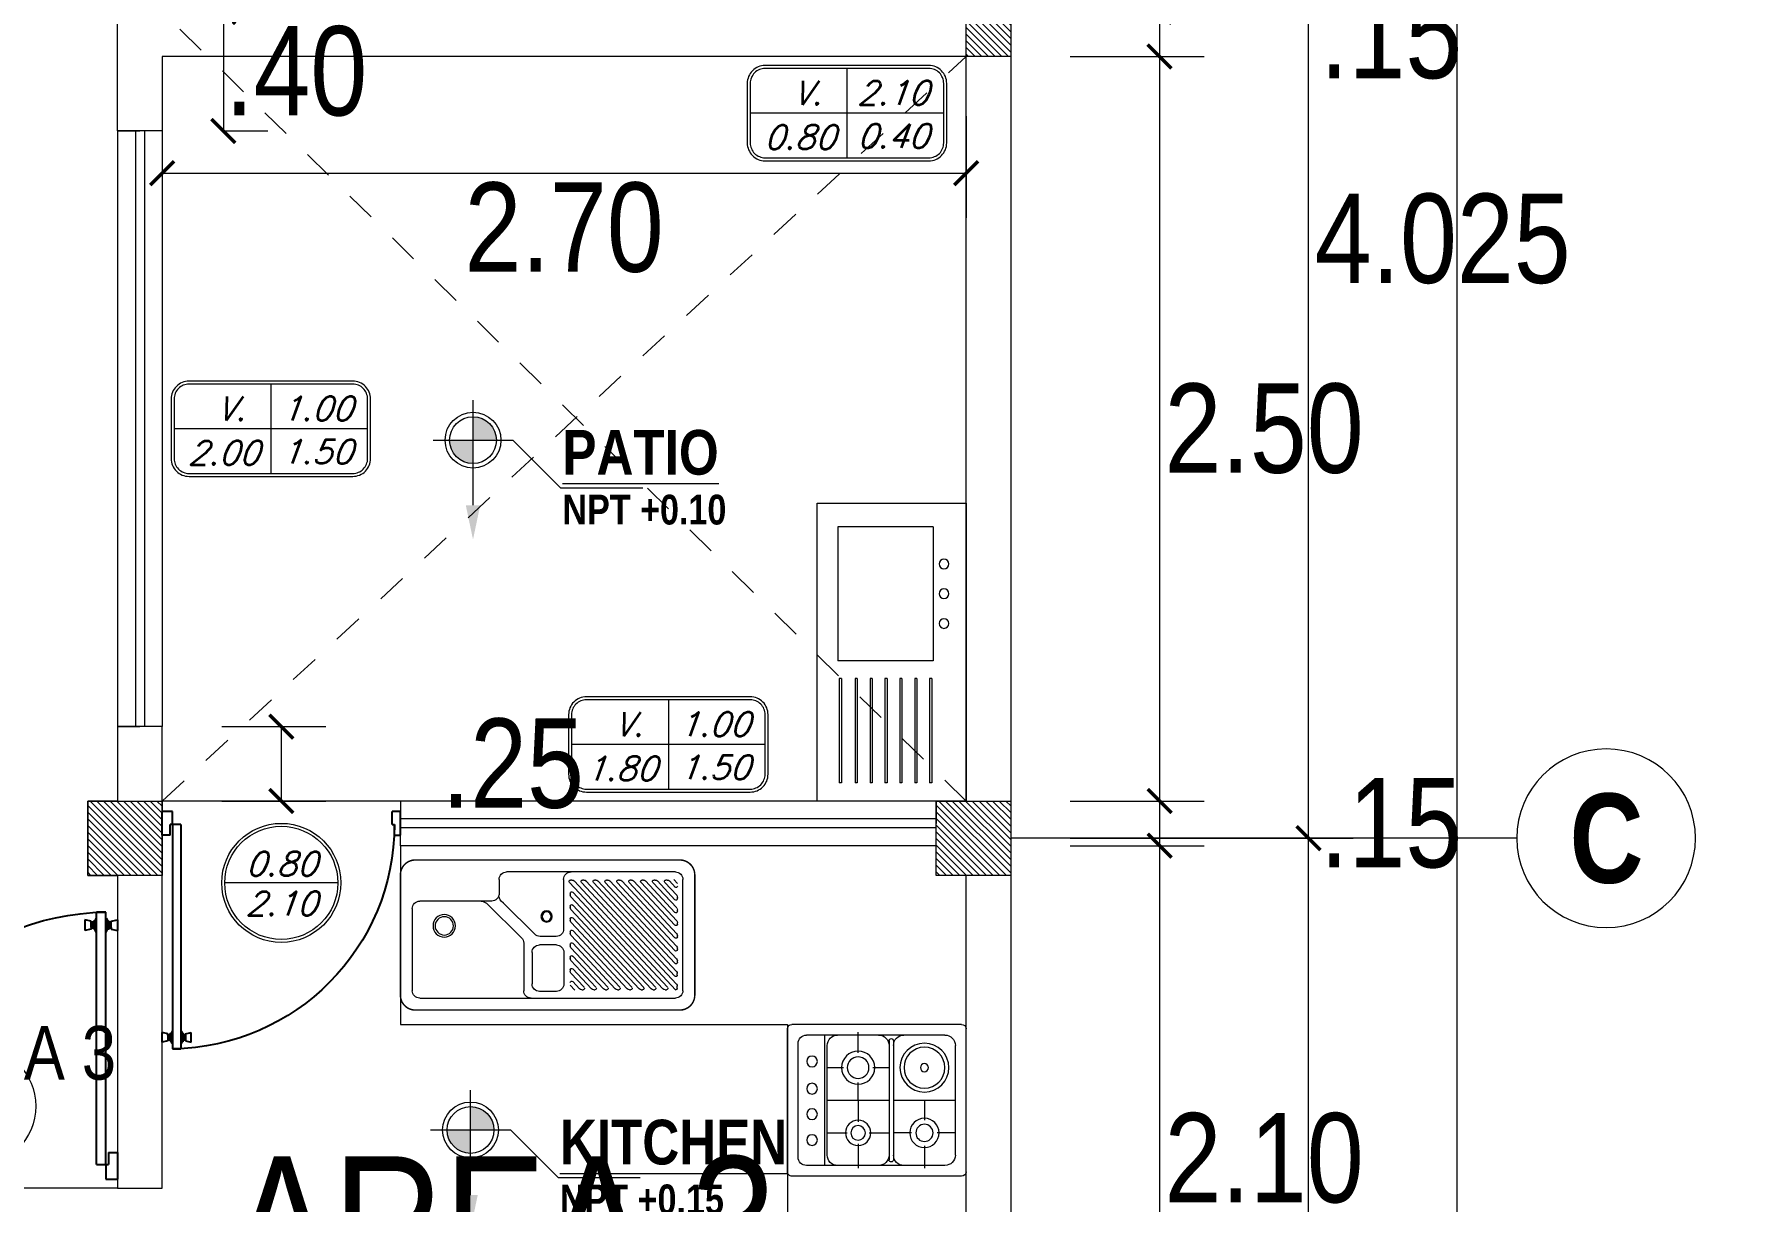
# Model space of a CAD drawing. Header units: millimetres. Extents: x 68 to 194, y 47 to 103.
# Drawn here: x 74.87 to 80.62, y 93.86 to 97.78 of the extents above; entities that cross this region are included whole.
import ezdxf
from ezdxf.enums import TextEntityAlignment as Align

# ---------------------------------------------------------------- set-up
doc = ezdxf.new("R2010")
doc.units = ezdxf.units.MM
doc.linetypes.add('DASHED2', pattern=[0.375, 0.25, -0.125])
for name, color, linetype in [('_u', 7, 'Continuous'), ('A_Puerta', 32, 'Continuous'), ('G_Acotación', 171, 'Continuous')]:
    doc.layers.add(name, color=color, linetype=linetype)
for name, color, linetype, lineweight in [('A_Bloques', 56, 'Continuous', 15), ('A_Detalle de Vanos', 250, 'Continuous', 5), ('A_Muro con Techo', 232, 'Continuous', 40), ('A_Texto', 43, 'Continuous', 9), ('A_Ventana', 140, 'Continuous', 9), ('E_Columna', 3, 'Continuous', 25), ('G_Ejes', 253, 'Continuous', 20), ('G_Proyección', 8, 'DASHED2', 15), ('G_Texto', 122, 'Continuous', 20)]:
    doc.layers.add(name, color=color, linetype=linetype, lineweight=lineweight)
doc.styles.add('Acotacion', font='ARIALN.TTF')
doc.styles.add('AMBIENTES', font='ARIALNB.TTF', dxfattribs={"height": 0.15})
doc.styles.add('Arial Marron', font='ARIALN.TTF')
doc.styles.add('Cotas', font='ARIALNB.TTF', dxfattribs={"height": 0.1})
doc.styles.add('Eje', font='ARIALNB.TTF', dxfattribs={"height": 0.3})
doc.styles.add('LETRAS', font='simplex1.shx', dxfattribs={"oblique": 20})
doc.dimstyles.new('Lenin_50', dxfattribs={"dimtxt": 0.3, "dimasz": 0.08, "dimexe": 0.15, "dimexo": 0.2, "dimgap": 0.03, "dimtad": 2, "dimtih": 1, "dimtoh": 1, "dimlfac": -1, "dimzin": 4, "dimdsep": 46, "dimtxsty": 'Acotacion', "dimblk": 'ARCHTICK', "dimcen": 0.08, "dimclrd": 256, "dimclre": 256, "dimclrt": 4, "dimazin": 1, "dimtm": 1e-09, "dimtfac": 1, "dimtmove": 2, "dimatfit": 2, "dimfxl": 0, "dimtolj": 1, "dimlwd": 13, "dimlwe": 18, "dimarcsym": 0})
pattern_1 = [(135, (187.297988, 6.74542), (0.0112253202, 0.0112253202), [])]

# ---------------------------------------------------------------- blocks, each defined once
blk = doc.blocks.new('Cocina 4H')
at = {"ltscale": 0.5}
for p, q in [((-0.255, 0.585), (-0.255, 0.015)), ((-0.24, 0.6), (0.24, 0.6)), ((0.255, 0.585), (0.255, 0.015)), ((-0.219, 0.529), (-0.219, 0.064)), ((-0.184, 0.564), (0.184, 0.564)), ((-0.1095, 0.564), (-0.1095, 0.5032)), ((0, 0.3563), (0, 0.564)), ((0.219, 0.529), (0.219, 0.064)), ((-0.1525, 0.4602), (-0.2282, 0.4602)), ((0, 0.4602), (-0.0665, 0.4602)), ((-0.1095, 0.4171), (-0.1095, 0.3563)), ((0.1996, 0.3563), (-0.1996, 0.3563)), ((0.2004, 0.3413), (-0.2004, 0.3413)), ((-0.1095, 0.2747), (-0.1095, 0.3413)), ((0, 0.1337), (0, 0.3413)), ((0.1095, 0.2871), (0.1095, 0.3413)), ((-0.1467, 0.2375), (-0.2282, 0.2375)), ((0, 0.2375), (-0.0723, 0.2375)), ((0, 0.2375), (0.0599, 0.2375)), ((0.1591, 0.2375), (0.2282, 0.2375)), ((-0.1095, 0.1337), (-0.1095, 0.2003)), ((0.1095, 0.1337), (0.1095, 0.1879)), ((-0.219, 0.1262), (0.219, 0.1262)), ((-0.184, 0.1337), (0.184, 0.1337)), ((-0.24, 0), (0.24, 0)), ((-0.191, 0.036), (0.191, 0.036))]:
    blk.add_line(p, q, dxfattribs=at)
for centre, radius in [((0.1095, 0.4602), 0.0821), ((0.1095, 0.4602), 0.0686), ((-0.1095, 0.4602), 0.0492), ((-0.1095, 0.4602), 0.0289), ((0.1095, 0.4602), 0.0135), ((0.1095, 0.2375), 0.0558), ((-0.1095, 0.2375), 0.0424), ((-0.1095, 0.2375), 0.0244), ((0.1095, 0.2375), 0.0364), ((-0.1336, 0.0827), 0.018), ((-0.0466, 0.0827), 0.018), ((0.0389, 0.0827), 0.018), ((0.1305, 0.0827), 0.018)]:
    blk.add_circle(centre, radius, dxfattribs=at)
for centre, radius, start, end in [((-0.24, 0.585), 0.015, 90.00015, 180.00015), ((0.24, 0.585), 0.015, 0.00015, 90.00015), ((-0.184, 0.529), 0.035, 90.00015, 180.00015), ((0.184, 0.529), 0.035, 0.00015, 90.00015), ((-0.184, 0.3913), 0.035, 180.00015, 270.00015), ((-0.1994, 0.3488), 0.00753, 91.75044, 262.12144), ((0.184, 0.3913), 0.035, 270.00015, 0.00015), ((0.1994, 0.3488), 0.00753, 277.87887, 88.24987), ((-0.184, 0.3063), 0.035, 90.00015, 180.00015), ((0.184, 0.3063), 0.035, 0.00015, 90.00015), ((-0.184, 0.1687), 0.035, 180.00015, 270.00015), ((0.184, 0.1687), 0.035, 270.00015, 0.00015), ((-0.191, 0.064), 0.028, 180.00015, 270.00015), ((0.191, 0.064), 0.028, 270.00015, 0.00015), ((-0.24, 0.015), 0.015, 180.00015, 270.00015), ((0.24, 0.015), 0.015, 270.00015, 0.00015)]:
    blk.add_arc(centre, radius, start, end, dxfattribs=at)
blk = doc.blocks.new('Lavatorio Cocina')
at = {"lineweight": 13}
for p, q in [((-0.4294, 0.4639), (-0.079, 0.4639)), ((-0.079, 0.4639), (0.1377, 0.4639)), ((-0.4544, 0.065), (-0.4544, 0.4389)), ((-0.4367, 0.4251), (-0.4245, 0.4382)), ((-0.4338, 0.3854), (-0.3939, 0.4281)), ((-0.4337, 0.3427), (-0.3539, 0.4281)), ((-0.4336, 0.3), (-0.3139, 0.4281)), ((-0.4335, 0.2573), (-0.2739, 0.4281)), ((-0.4334, 0.2146), (-0.2339, 0.4281)), ((-0.4332, 0.1719), (-0.1939, 0.4281)), ((-0.4331, 0.1292), (-0.1539, 0.4281)), ((-0.433, 0.0866), (-0.1139, 0.4281)), ((-0.4312, 0.0671), (-0.089, 0.4334)), ((-0.428, 0.413), (-0.409, 0.4334)), ((-0.4279, 0.3703), (-0.369, 0.4334)), ((-0.4277, 0.3277), (-0.329, 0.4334)), ((-0.4276, 0.285), (-0.289, 0.4334)), ((-0.4275, 0.2423), (-0.249, 0.4334)), ((-0.4274, 0.1996), (-0.209, 0.4334)), ((-0.4273, 0.1569), (-0.169, 0.4334)), ((-0.4271, 0.1142), (-0.129, 0.4334)), ((-0.4026, 0.0763), (-0.0739, 0.4281)), ((-0.4017, 0.4365), (-0.3975, 0.4365)), ((-0.3617, 0.4365), (-0.3575, 0.4365)), ((-0.3217, 0.4365), (-0.3175, 0.4365)), ((-0.2817, 0.4365), (-0.2775, 0.4365)), ((-0.2417, 0.4365), (-0.2375, 0.4365)), ((-0.2017, 0.4365), (-0.1975, 0.4365)), ((-0.1617, 0.4365), (-0.1575, 0.4365)), ((-0.1217, 0.4365), (-0.1175, 0.4365)), ((-0.0817, 0.4365), (-0.0775, 0.4365)), ((-0.054, 0.4389), (-0.054, 0.2724)), ((0.1627, 0.4389), (0.1627, 0.3907)), ((-0.4365, 0.3737), (-0.4365, 0.3785)), ((-0.3875, 0.071), (-0.0845, 0.3954)), ((-0.3626, 0.0763), (-0.0785, 0.3804)), ((-0.3475, 0.071), (-0.0845, 0.3526)), ((-0.0758, 0.392), (-0.0758, 0.3872)), ((-0.0758, 0.3492), (-0.0758, 0.3444)), ((0.0429, 0.2546), (0.1485, 0.3585)), ((0.0878, 0.2426), (0.2056, 0.3585)), ((0.1485, 0.3585), (0.1558, 0.3656)), ((0.1877, 0.3657), (0.2231, 0.3657)), ((0.2231, 0.3657), (0.4294, 0.3657)), ((-0.4364, 0.3311), (-0.4364, 0.3358)), ((-0.4363, 0.2884), (-0.4363, 0.2931)), ((-0.3226, 0.0763), (-0.0785, 0.3375)), ((-0.3075, 0.071), (-0.0845, 0.3098)), ((-0.2826, 0.0763), (-0.0785, 0.2947)), ((-0.0758, 0.3063), (-0.0758, 0.3016)), ((0.0079, 0.3326), (-0.0018, 0.3323)), ((0.4544, 0.3407), (0.4544, 0.065)), ((-0.4362, 0.2457), (-0.4362, 0.2504)), ((-0.2675, 0.071), (-0.0845, 0.2669)), ((-0.2426, 0.0763), (-0.0785, 0.2519)), ((-0.0758, 0.2635), (-0.0758, 0.2587)), ((-0.029, 0.2474), (0.0254, 0.2474)), ((-0.436, 0.203), (-0.4361, 0.2078)), ((-0.2275, 0.071), (-0.0845, 0.2241)), ((-0.2026, 0.0763), (-0.0785, 0.2091)), ((-0.1875, 0.071), (-0.0845, 0.1813)), ((-0.0758, 0.2207), (-0.0758, 0.2159)), ((-0.0758, 0.1779), (-0.0758, 0.1731)), ((-0.0546, 0.1936), (-0.0546, 0.0877)), ((-0.0296, 0.2186), (0.0271, 0.2186)), ((0.0521, 0.1936), (0.0521, 0.0877)), ((0.0803, 0.2248), (0.0803, 0.065)), ((-0.4359, 0.1603), (-0.4359, 0.1651)), ((-0.4358, 0.1176), (-0.4358, 0.1224)), ((-0.1626, 0.0763), (-0.0785, 0.1663)), ((-0.1475, 0.071), (-0.0845, 0.1385)), ((-0.1226, 0.0763), (-0.0785, 0.1235)), ((-0.0758, 0.1351), (-0.0758, 0.1303)), ((-0.4357, 0.0728), (-0.4357, 0.0797)), ((-0.4305, 0.0678), (-0.4307, 0.0678)), ((-0.3948, 0.0678), (-0.399, 0.0678)), ((-0.3548, 0.0678), (-0.359, 0.0678)), ((-0.3148, 0.0678), (-0.319, 0.0678)), ((-0.2748, 0.0678), (-0.279, 0.0678)), ((-0.2348, 0.0678), (-0.239, 0.0678)), ((-0.1948, 0.0678), (-0.199, 0.0678)), ((-0.1548, 0.0678), (-0.159, 0.0678)), ((-0.1148, 0.0678), (-0.119, 0.0678)), ((-0.1075, 0.071), (-0.0845, 0.0957)), ((-0.0912, 0.0671), (-0.0758, 0.0835)), ((-0.0296, 0.0627), (0.0271, 0.0627)), ((0.0553, 0.04), (-0.4294, 0.04)), ((0.4294, 0.04), (0.0553, 0.04))]:
    blk.add_line(p, q, dxfattribs=at)
at = {"lineweight": 13, "const_width": 0.005}
blk.add_lwpolyline([(0.4944, 0.4539), (0.4944, 0.05, -0.414214), (0.4444, 0), (-0.4444, 0, -0.414214), (-0.4944, 0.05), (-0.4944, 0.4539, -0.414214), (-0.4444, 0.5039), (0.4444, 0.5039, -0.414214)], format="xyb", close=True, dxfattribs=at)
at = {"lineweight": 13}
for centre, radius in [((0.0033, 0.3142), 0.0189), ((0.0033, 0.3142), 0.0154), ((0.347, 0.2827), 0.0378), ((0.347, 0.2827), 0.0307)]:
    blk.add_circle(centre, radius, dxfattribs=at)
for centre, radius, start, end in [((-0.4294, 0.4389), 0.025, 90, 180), ((-0.079, 0.4389), 0.025, 0, 90), ((0.1377, 0.4389), 0.025, 0, 90), ((-0.4316, 0.4164), 0.005, 180.16082, 316.94653), ((-0.4017, 0.4265), 0.01, 90, 136.94653), ((-0.3975, 0.4315), 0.005, 316.94653, 90), ((-0.3863, 0.4364), 0.0001, 316.94653, 90), ((-0.3617, 0.4265), 0.01, 90, 136.94653), ((-0.3575, 0.4315), 0.005, 316.94653, 90), ((-0.3217, 0.4265), 0.01, 90, 136.94653), ((-0.3175, 0.4315), 0.005, 316.94653, 90), ((-0.2817, 0.4265), 0.01, 90, 136.94653), ((-0.2775, 0.4315), 0.005, 316.94653, 90), ((-0.2417, 0.4265), 0.01, 90, 136.94653), ((-0.2375, 0.4315), 0.005, 316.94653, 90), ((-0.2017, 0.4265), 0.01, 90, 136.94653), ((-0.1975, 0.4315), 0.005, 316.94653, 90), ((-0.1617, 0.4265), 0.01, 90, 136.94653), ((-0.1575, 0.4315), 0.005, 316.94653, 90), ((-0.1217, 0.4265), 0.01, 90, 136.94653), ((-0.1175, 0.4315), 0.005, 316.94653, 90), ((-0.0817, 0.4265), 0.01, 90, 136.94653), ((-0.0775, 0.4315), 0.005, 316.94653, 90), ((-0.4265, 0.3785), 0.01, 136.94653, 180.16082), ((-0.4315, 0.3738), 0.005, 180.16082, 316.94653), ((-0.0808, 0.392), 0.005, 0, 136.94653), ((-0.0808, 0.3492), 0.005, 0, 136.94653), ((-0.0858, 0.3872), 0.01, 316.94653, 0), ((0.1383, 0.3835), 0.025, 314.52804, 8.29076), ((0.1877, 0.3907), 0.025, 180, 188.29076), ((0.1877, 0.3907), 0.025, 180, 270), ((0.2231, 0.3407), 0.025, 90, 134.52804), ((0.4294, 0.3407), 0.025, 0, 90), ((-0.4264, 0.3358), 0.01, 136.94653, 180.16082), ((-0.4314, 0.3311), 0.005, 180.16082, 316.94653), ((-0.4263, 0.2932), 0.01, 136.94653, 180.16082), ((-0.4313, 0.2884), 0.005, 180.16082, 316.94653), ((-0.0808, 0.3063), 0.005, 0, 136.94653), ((-0.0858, 0.3444), 0.01, 316.94653, 0), ((-0.0858, 0.3016), 0.01, 316.94653, 0), ((-0.4262, 0.2505), 0.01, 136.94653, 180.16082), ((-0.4312, 0.2457), 0.005, 180.16082, 316.94653), ((-0.0808, 0.2635), 0.005, 0, 136.94653), ((-0.0858, 0.2587), 0.01, 316.94653, 0), ((-0.029, 0.2724), 0.025, 180, 270), ((0.0254, 0.2724), 0.025, 270, 314.52804), ((0.1053, 0.2248), 0.025, 134.52804, 180), ((-0.4261, 0.2078), 0.01, 136.94653, 180.16082), ((-0.431, 0.203), 0.005, 180.16082, 316.94653), ((-0.0808, 0.2207), 0.005, 0, 136.94653), ((-0.0808, 0.1779), 0.005, 0, 136.94653), ((-0.0858, 0.2159), 0.01, 316.94653, 0), ((-0.0858, 0.1731), 0.01, 316.94653, 0), ((-0.0296, 0.1936), 0.025, 90, 180), ((0.0271, 0.1936), 0.025, 0, 90), ((-0.4259, 0.1651), 0.01, 136.94653, 180.16082), ((-0.4309, 0.1603), 0.005, 180.16082, 316.94653), ((-0.4258, 0.1224), 0.01, 136.94653, 180.16082), ((-0.4308, 0.1176), 0.005, 180.16082, 316.94653), ((-0.0808, 0.1351), 0.005, 0, 136.94653), ((-0.0858, 0.1303), 0.01, 316.94653, 0), ((-0.4294, 0.065), 0.025, 180, 270), ((-0.4257, 0.0797), 0.01, 136.94653, 180.16082), ((-0.4307, 0.0728), 0.005, 180.16082, 270), ((-0.399, 0.0728), 0.005, 136.94653, 270), ((-0.3948, 0.0778), 0.01, 270, 316.94653), ((-0.359, 0.0728), 0.005, 136.94653, 270), ((-0.3548, 0.0778), 0.01, 270, 316.94653), ((-0.319, 0.0728), 0.005, 136.94653, 270), ((-0.3148, 0.0778), 0.01, 270, 316.94653), ((-0.279, 0.0728), 0.005, 136.94653, 270), ((-0.2748, 0.0778), 0.01, 270, 316.94653), ((-0.239, 0.0728), 0.005, 136.94653, 270), ((-0.2348, 0.0778), 0.01, 270, 316.94653), ((-0.199, 0.0728), 0.005, 136.94653, 270), ((-0.1948, 0.0778), 0.01, 270, 316.94653), ((-0.159, 0.0728), 0.005, 136.94653, 270), ((-0.1548, 0.0778), 0.01, 270, 316.94653), ((-0.119, 0.0728), 0.005, 136.94653, 270), ((-0.1148, 0.0778), 0.01, 270, 316.94653), ((-0.0808, 0.0923), 0.005, 0, 136.94653), ((-0.0296, 0.0877), 0.025, 180, 270), ((0.0271, 0.0877), 0.025, 270, 0), ((0.0553, 0.065), 0.025, 270, 0), ((0.4294, 0.065), 0.025, 270, 0)]:
    blk.add_arc(centre, radius, start, end, dxfattribs=at)
blk = doc.blocks.new('Puerta 02')
for p, q in [((0.0239, 0.9132), (0, 0.918)), ((0, 0.918), (0, 0.8782)), ((0.0239, 0.9068), (0.0239, 0.9132)), ((0.0277, 0.9068), (0.0239, 0.9068)), ((0.0239, 0.8893), (0.0239, 0.9068)), ((0.0317, 0.9092), (0.0277, 0.9092)), ((0.0277, 0.9068), (0.0277, 0.9092)), ((0.0277, 0.8893), (0.0277, 0.9068)), ((0.0317, 0.9092), (0.0317, 0.9124)), ((0.0357, 0.9124), (0.0317, 0.9124)), ((0.0317, 0.8869), (0.0317, 0.9092)), ((0.042, 0.9243), (0.0357, 0.9124)), ((0.0357, 0.8838), (0.0357, 0.9124)), ((0.042, 0.8718), (0.042, 0.9243)), ((0.0436, 0.9243), (0.042, 0.9243)), ((0.0436, 0.9463), (0.0784, 0.9463)), ((0.0436, 0.005), (0.0436, 0.9463)), ((0.0784, 0.005), (0.0784, 0.9463)), ((0.0784, 0.9243), (0.08, 0.9243)), ((0.0789, 0.8981), (0.0789, 0.8981)), ((0.0789, 0.8981), (0.0789, 0.8981)), ((0.08, 0.8718), (0.08, 0.9243)), ((0.08, 0.9243), (0.0863, 0.9124)), ((0.0863, 0.8838), (0.0863, 0.9124)), ((0.0863, 0.9124), (0.0903, 0.9124)), ((0.0903, 0.9092), (0.0903, 0.9124)), ((0.0903, 0.9092), (0.0943, 0.9092)), ((0.0903, 0.8869), (0.0903, 0.9092)), ((0.0943, 0.9068), (0.0943, 0.9092)), ((0.0943, 0.8893), (0.0943, 0.9068)), ((0.0943, 0.9068), (0.0983, 0.9068)), ((0.0983, 0.9132), (0.1221, 0.918)), ((0.0983, 0.9068), (0.0983, 0.9132)), ((0.0983, 0.8893), (0.0983, 0.9068)), ((0.1221, 0.918), (0.1221, 0.8782)), ((0.0239, 0.883), (0, 0.8782)), ((0.0277, 0.8893), (0.0239, 0.8893)), ((0.0239, 0.8893), (0.0239, 0.883)), ((0.0277, 0.8893), (0.0277, 0.8869)), ((0.0317, 0.8869), (0.0277, 0.8869)), ((0.0317, 0.8869), (0.0317, 0.8838)), ((0.0357, 0.8838), (0.0317, 0.8838)), ((0.042, 0.8718), (0.0357, 0.8838)), ((0.0436, 0.8718), (0.042, 0.8718)), ((0.0784, 0.8718), (0.08, 0.8718)), ((0.08, 0.8718), (0.0863, 0.8838)), ((0.0863, 0.8838), (0.0903, 0.8838)), ((0.0903, 0.8869), (0.0943, 0.8869)), ((0.0903, 0.8869), (0.0903, 0.8838)), ((0.0943, 0.8893), (0.0943, 0.8869)), ((0.0943, 0.8893), (0.0983, 0.8893)), ((0.0983, 0.8893), (0.0983, 0.883)), ((0.0983, 0.883), (0.1221, 0.8782)), ((0, 0.05), (0, -0.05)), ((0.0336, 0.05), (0, 0.05)), ((0.0336, 0.05), (0.0336, 0.005)), ((0.0436, 0.005), (0.0336, 0.005)), ((0.0783, 0.005), (0.0433, 0.005)), ((0.0436, 0.005), (0.0436, -0.05)), ((0.965, 0.005), (0.975, 0.005)), ((0.965, 0.005), (0.965, -0.05)), ((0.975, 0.05), (0.975, 0.005)), ((0.975, 0.05), (1, 0.05)), ((1, 0.05), (1, -0.05)), ((0.0436, -0.05), (0, -0.05)), ((1, -0.05), (0.965, -0.05))]:
    blk.add_line(p, q)
blk.add_arc((0.0336, 0.005), 0.9414, 0, 89.39134)
blk = doc.blocks.new('SGFDF')
at = {"lineweight": 20}
for p, q in [((0.921, -0.11), (0.471, -0.11)), ((0.471, -0.11), (0.471, -0.4305)), ((0.921, -0.11), (0.921, -0.4305)), ((0.061, -0.1153), (0.061, -0.1223)), ((0.411, -0.1153), (0.061, -0.1153)), ((0.411, -0.1223), (0.061, -0.1223)), ((0.061, -0.1653), (0.061, -0.1723)), ((0.411, -0.1653), (0.061, -0.1653)), ((0.411, -0.1723), (0.061, -0.1723)), ((0.411, -0.1153), (0.411, -0.1223)), ((0.411, -0.1653), (0.411, -0.1723)), ((0.061, -0.2153), (0.061, -0.2223)), ((0.411, -0.2153), (0.061, -0.2153)), ((0.411, -0.2223), (0.061, -0.2223)), ((0.411, -0.2153), (0.411, -0.2223)), ((0.411, -0.2653), (0.061, -0.2653)), ((0.061, -0.2653), (0.061, -0.2723)), ((0.411, -0.2723), (0.061, -0.2723)), ((0.411, -0.2653), (0.411, -0.2723)), ((0.411, -0.3153), (0.061, -0.3153)), ((0.061, -0.3153), (0.061, -0.3223)), ((0.411, -0.3223), (0.061, -0.3223)), ((0.411, -0.3153), (0.411, -0.3223)), ((0.061, -0.3653), (0.061, -0.3723)), ((0.411, -0.3653), (0.061, -0.3653)), ((0.411, -0.3723), (0.061, -0.3723)), ((0.411, -0.3653), (0.411, -0.3723)), ((0.411, -0.4188), (0.061, -0.4188)), ((0.061, -0.4188), (0.061, -0.4258)), ((0.411, -0.4258), (0.061, -0.4258)), ((0.411, -0.4188), (0.411, -0.4258)), ((0.921, -0.4305), (0.471, -0.4305))]:
    blk.add_line(p, q, dxfattribs=at)
blk.add_lwpolyline([(0, -0.5), (1, -0.5), (1, 0), (0, 0)], close=True)
for centre in [(0.596, -0.0744), (0.696, -0.0744), (0.796, -0.0744)]:
    blk.add_circle(centre, 0.0163, dxfattribs=at)
blk = doc.blocks.new('TITULP')
h = blk.add_hatch(color=1)
h.paths.add_polyline_path([(0, -0.0554), (0, -0.134), (0.0785, -0.134, 0.414214)])
h.paths.add_polyline_path([(0, -0.134), (-0.0785, -0.134, 0.414214), (0, -0.2125)])
for p, q in [((0, -0.3527), (0, 0)), ((-0.134, -0.134), (0.134, -0.134)), ((0.2939, -0.2939), (0.5699, -0.2939))]:
    blk.add_line(p, q)
at = {"lineweight": 18}
blk.add_line((0.134, -0.134), (0.2939, -0.2939), dxfattribs=at)
for radius in [0.0937, 0.0785]:
    blk.add_circle((0, -0.134), radius)
blk.add_solid([(0.0242, -0.3527), (0, -0.4678), (-0.0242, -0.3527)])
at = {"style": 'Arial Marron', "width": 1.35}
blk.add_attdef('%%USALA', text='', height=0.14, dxfattribs=at).set_placement((0.3052, -0.1124), align=Align.TOP_LEFT)
at = {"style": 'Arial Marron', "width": 1.1}
blk.add_attdef('NPT%%P0.00', text='', height=0.1, dxfattribs=at).set_placement((0.6033, -0.3972), align=Align.MIDDLE_CENTER)
at = {"style": 'Arial Marron'}
blk.add_attdef('PISO', text='', height=0.08, dxfattribs=at).set_placement((0.6033, -0.5391), align=Align.MIDDLE_CENTER)
blk = doc.blocks.new('Eri')
blk.add_line((-1.7, 0), (0, 0))
blk.add_circle((-2, 0), 0.3)
at = {"color": 1, "style": 'Eje', "flags": 4}
blk.add_attdef('H', text='', height=0.3, dxfattribs=at).set_placement((-2, 0), align=Align.MIDDLE_CENTER)
blk = doc.blocks.new('_ArchTick')
at = {"color": 0, "linetype": 'ByBlock', "const_width": 0.15}
blk.add_lwpolyline([(-0.5, -0.5), (0.5, 0.5)], dxfattribs=at)
blk = doc.blocks.new('*D86')
at = {"layer": 'Defpoints', "color": 0}
for p in [(78.1519, 99.1087), (79.6519, 99.1087), (78.1519, 86.6087)]:
    blk.add_point(p, dxfattribs=at)
at = {"layer": 'G_Acotación', "lineweight": 18}
for p, q in [((78.3519, 99.1087), (79.8019, 99.1087)), ((78.3519, 86.6087), (79.8019, 86.6087))]:
    blk.add_line(p, q, dxfattribs=at)
at = {"layer": 'G_Acotación', "lineweight": 13}
blk.add_line((79.6519, 86.6087), (79.6519, 99.1087), dxfattribs=at)
at = {"layer": 'G_Acotación', "lineweight": 13, "xscale": 0.08, "yscale": 0.08, "zscale": 0.08}
for p, rotation in [((79.6519, 99.1087), 90), ((79.6519, 86.6087), 270)]:
    blk.add_blockref('_ArchTick', p, dxfattribs=dict(at, rotation=rotation))
at = {"layer": 'G_Acotación', "color": 4, "lineweight": 5, "insert": (80.1806, 92.8587), "char_height": 0.3, "attachment_point": 5, "style": 'Acotacion'}
blk.add_mtext('\\A1;12.500', dxfattribs=at)
blk = doc.blocks.new('*D88')
at = {"layer": 'Defpoints', "color": 0}
for p in [(78.1519, 95.0837), (79.1519, 95.0837), (78.1519, 90.5337)]:
    blk.add_point(p, dxfattribs=at)
at = {"layer": 'G_Acotación', "lineweight": 18}
for p, q in [((78.3519, 95.0837), (79.3019, 95.0837)), ((78.3519, 90.5337), (79.3019, 90.5337))]:
    blk.add_line(p, q, dxfattribs=at)
at = {"layer": 'G_Acotación', "lineweight": 13}
blk.add_line((79.1519, 90.5337), (79.1519, 95.0837), dxfattribs=at)
at = {"layer": 'G_Acotación', "lineweight": 13, "xscale": 0.08, "yscale": 0.08, "zscale": 0.08}
for p, rotation in [((79.1519, 95.0837), 90), ((79.1519, 90.5337), 270)]:
    blk.add_blockref('_ArchTick', p, dxfattribs=dict(at, rotation=rotation))
at = {"layer": 'G_Acotación', "color": 4, "lineweight": 5, "insert": (79.6016, 92.8087), "char_height": 0.3, "attachment_point": 5, "style": 'Acotacion'}
blk.add_mtext('\\A1;4.550', dxfattribs=at)
blk = doc.blocks.new('*D89')
at = {"layer": 'Defpoints', "color": 0}
for p in [(78.1519, 99.1087), (79.1519, 99.1087), (78.1519, 95.0837)]:
    blk.add_point(p, dxfattribs=at)
at = {"layer": 'G_Acotación', "lineweight": 18}
for p, q in [((78.3519, 99.1087), (79.3019, 99.1087)), ((78.3519, 95.0837), (79.3019, 95.0837))]:
    blk.add_line(p, q, dxfattribs=at)
at = {"layer": 'G_Acotación', "lineweight": 13}
blk.add_line((79.1519, 95.0837), (79.1519, 99.1087), dxfattribs=at)
at = {"layer": 'G_Acotación', "lineweight": 13, "xscale": 0.08, "yscale": 0.08, "zscale": 0.08}
for p, rotation in [((79.1519, 99.1087), 90), ((79.1519, 95.0837), 270)]:
    blk.add_blockref('_ArchTick', p, dxfattribs=dict(at, rotation=rotation))
at = {"layer": 'G_Acotación', "color": 4, "lineweight": 5, "insert": (79.6029, 97.0962), "char_height": 0.3, "attachment_point": 5, "style": 'Acotacion'}
blk.add_mtext('\\A1;4.025', dxfattribs=at)
blk = doc.blocks.new('*D188')
at = {"layer": 'Defpoints', "color": 0}
for p in [(78.1519, 97.8587), (78.1519, 97.7087), (78.6519, 97.7087)]:
    blk.add_point(p, dxfattribs=at)
at = {"layer": 'G_Acotación', "lineweight": 18}
for p, q in [((78.3519, 97.8587), (78.8019, 97.8587)), ((78.3519, 97.7087), (78.8019, 97.7087))]:
    blk.add_line(p, q, dxfattribs=at)
at = {"layer": 'G_Acotación', "lineweight": 13}
blk.add_line((78.6519, 97.8587), (78.6519, 97.7087), dxfattribs=at)
at = {"layer": 'G_Acotación', "lineweight": 13, "xscale": 0.08, "yscale": 0.08, "zscale": 0.08}
for p, rotation in [((78.6519, 97.8587), 90), ((78.6519, 97.7087), 270)]:
    blk.add_blockref('_ArchTick', p, dxfattribs=dict(at, rotation=rotation))
at = {"layer": 'G_Acotación', "color": 4, "lineweight": 5, "insert": (79.4296, 97.7837), "char_height": 0.3, "attachment_point": 5, "style": 'Acotacion'}
blk.add_mtext('\\A1;.15', dxfattribs=at)
blk = doc.blocks.new('*D189')
at = {"layer": 'Defpoints', "color": 0}
for p in [(78.1519, 97.7087), (78.1519, 95.2087), (78.6519, 95.2087)]:
    blk.add_point(p, dxfattribs=at)
at = {"layer": 'G_Acotación', "lineweight": 18}
for p, q in [((78.3519, 97.7087), (78.8019, 97.7087)), ((78.3519, 95.2087), (78.8019, 95.2087))]:
    blk.add_line(p, q, dxfattribs=at)
at = {"layer": 'G_Acotación', "lineweight": 13}
blk.add_line((78.6519, 97.7087), (78.6519, 95.2087), dxfattribs=at)
at = {"layer": 'G_Acotación', "lineweight": 13, "xscale": 0.08, "yscale": 0.08, "zscale": 0.08}
for p, rotation in [((78.6519, 97.7087), 90), ((78.6519, 95.2087), 270)]:
    blk.add_blockref('_ArchTick', p, dxfattribs=dict(at, rotation=rotation))
at = {"layer": 'G_Acotación', "color": 4, "lineweight": 5, "insert": (79.0031, 96.4587), "char_height": 0.3, "attachment_point": 5, "style": 'Acotacion'}
blk.add_mtext('\\A1;2.50', dxfattribs=at)
blk = doc.blocks.new('*D190')
at = {"layer": 'Defpoints', "color": 0}
for p in [(78.1519, 95.2087), (78.1519, 95.0587), (78.6519, 95.0587)]:
    blk.add_point(p, dxfattribs=at)
at = {"layer": 'G_Acotación', "lineweight": 18}
for p, q in [((78.3519, 95.2087), (78.8019, 95.2087)), ((78.3519, 95.0587), (78.8019, 95.0587))]:
    blk.add_line(p, q, dxfattribs=at)
at = {"layer": 'G_Acotación', "lineweight": 13}
blk.add_line((78.6519, 95.2087), (78.6519, 95.0587), dxfattribs=at)
at = {"layer": 'G_Acotación', "lineweight": 13, "xscale": 0.08, "yscale": 0.08, "zscale": 0.08}
for p, rotation in [((78.6519, 95.2087), 90), ((78.6519, 95.0587), 270)]:
    blk.add_blockref('_ArchTick', p, dxfattribs=dict(at, rotation=rotation))
at = {"layer": 'G_Acotación', "color": 4, "lineweight": 5, "insert": (79.4296, 95.1337), "char_height": 0.3, "attachment_point": 5, "style": 'Acotacion'}
blk.add_mtext('\\A1;.15', dxfattribs=at)
blk = doc.blocks.new('*D191')
at = {"layer": 'Defpoints', "color": 0}
for p in [(78.1519, 95.0587), (78.1519, 92.9587), (78.6519, 92.9587)]:
    blk.add_point(p, dxfattribs=at)
at = {"layer": 'G_Acotación', "lineweight": 18}
for p, q in [((78.3519, 95.0587), (78.8019, 95.0587)), ((78.3519, 92.9587), (78.8019, 92.9587))]:
    blk.add_line(p, q, dxfattribs=at)
at = {"layer": 'G_Acotación', "lineweight": 13}
blk.add_line((78.6519, 95.0587), (78.6519, 92.9587), dxfattribs=at)
at = {"layer": 'G_Acotación', "lineweight": 13, "xscale": 0.08, "yscale": 0.08, "zscale": 0.08}
for p, rotation in [((78.6519, 95.0587), 90), ((78.6519, 92.9587), 270)]:
    blk.add_blockref('_ArchTick', p, dxfattribs=dict(at, rotation=rotation))
at = {"layer": 'G_Acotación', "color": 4, "lineweight": 5, "insert": (79.0031, 94.0087), "char_height": 0.3, "attachment_point": 5, "style": 'Acotacion'}
blk.add_mtext('\\A1;2.10', dxfattribs=at)
blk = doc.blocks.new('*D852')
at = {"layer": '_u', "lineweight": 18}
for p, q in [((75.5019, 97.8587), (75.6572, 97.8587)), ((75.5019, 97.4587), (75.6572, 97.4587))]:
    blk.add_line(p, q, dxfattribs=at)
at = {"layer": '_u', "lineweight": 13}
blk.add_line((75.5072, 97.8587), (75.5072, 97.4587), dxfattribs=at)
at = {"layer": 'Defpoints', "color": 0}
for p in [(75.3019, 97.8587), (75.3019, 97.4587), (75.5072, 97.4587)]:
    blk.add_point(p, dxfattribs=at)
at = {"layer": '_u', "lineweight": 13, "xscale": 0.08, "yscale": 0.08, "zscale": 0.08}
for p, rotation in [((75.5072, 97.8587), 90), ((75.5072, 97.4587), 270)]:
    blk.add_blockref('_ArchTick', p, dxfattribs=dict(at, rotation=rotation))
at = {"layer": '_u', "color": 4, "lineweight": 5, "insert": (75.7518, 97.6587), "char_height": 0.3, "attachment_point": 5, "style": 'Acotacion'}
blk.add_mtext('\\A1;.40', dxfattribs=at)
blk = doc.blocks.new('*D853')
at = {"layer": '_u', "lineweight": 18}
for p, q in [((75.5019, 95.4587), (75.8519, 95.4587)), ((75.5019, 95.2087), (75.8519, 95.2087))]:
    blk.add_line(p, q, dxfattribs=at)
at = {"layer": '_u', "lineweight": 13}
blk.add_line((75.7019, 95.4587), (75.7019, 95.2087), dxfattribs=at)
at = {"layer": 'Defpoints', "color": 0}
for p in [(75.3019, 95.4587), (75.3019, 95.2087), (75.7019, 95.2087)]:
    blk.add_point(p, dxfattribs=at)
at = {"layer": '_u', "lineweight": 13, "xscale": 0.08, "yscale": 0.08, "zscale": 0.08}
for p, rotation in [((75.7019, 95.4587), 90), ((75.7019, 95.2087), 270)]:
    blk.add_blockref('_ArchTick', p, dxfattribs=dict(at, rotation=rotation))
at = {"layer": '_u', "color": 4, "lineweight": 5, "insert": (76.4796, 95.3337), "char_height": 0.3, "attachment_point": 5, "style": 'Acotacion'}
blk.add_mtext('\\A1;.25', dxfattribs=at)
blk = doc.blocks.new('*D854')
at = {"layer": '_u', "lineweight": 18}
for p, q in [((75.3019, 97.5087), (75.3019, 97.167)), ((78.0019, 97.5087), (78.0019, 97.167))]:
    blk.add_line(p, q, dxfattribs=at)
at = {"layer": '_u', "lineweight": 13}
blk.add_line((75.3019, 97.317), (78.0019, 97.317), dxfattribs=at)
at = {"layer": 'Defpoints', "color": 0}
for p in [(75.3019, 97.7087), (78.0019, 97.7087), (78.0019, 97.317)]:
    blk.add_point(p, dxfattribs=at)
at = {"layer": '_u', "lineweight": 13, "xscale": 0.08, "yscale": 0.08, "zscale": 0.08, "rotation": 180}
blk.add_blockref('_ArchTick', (75.3019, 97.317), dxfattribs=at)
at = {"layer": '_u', "lineweight": 13, "xscale": 0.08, "yscale": 0.08, "zscale": 0.08}
blk.add_blockref('_ArchTick', (78.0019, 97.317), dxfattribs=at)
at = {"layer": '_u', "color": 4, "lineweight": 5, "insert": (76.6519, 97.1338), "char_height": 0.3, "attachment_point": 5, "style": 'Acotacion'}
blk.add_mtext('\\A1;2.70', dxfattribs=at)

msp = doc.modelspace()

# ---------------------------------------------------------------- hatches: boundary and pattern name
at = {"layer": 'E_Columna', "lineweight": 5}
h = msp.add_hatch(dxfattribs=at)
h.set_pattern_fill('LINE', color=256, scale=0.005, angle=45, style=0)
h.set_pattern_definition([(135, (187.297988, 5.59542), (0.0112253202, 0.0112253202), [])])
h.paths.add_polyline_path([(78.1519, 97.7087), (78.0019, 97.7087), (78.0019, 97.9587), (78.1519, 97.9587)])
h = msp.add_hatch(dxfattribs=at)
h.set_pattern_fill('LINE', color=256, scale=0.005, angle=45, style=0)
h.set_pattern_definition(pattern_1)
h.paths.add_polyline_path([(75.3019, 94.9587), (75.0519, 94.9587), (75.0519, 95.2087), (75.3019, 95.2087)])
h = msp.add_hatch(dxfattribs=at)
h.set_pattern_fill('LINE', color=256, scale=0.005, angle=45, style=0)
h.set_pattern_definition(pattern_1)
h.paths.add_polyline_path([(78.1519, 94.9587), (77.9019, 94.9587), (77.9019, 95.2087), (78.1519, 95.2087)])

# ---------------------------------------------------------------- linework, layer by layer
at = {"layer": 'A_Bloques', "lineweight": 5}
msp.add_lwpolyline([(76.1019, 95.0587), (76.1019, 94.4587), (77.4019, 94.4587), (77.4019, 92.9587), (78.0019, 92.9587)], dxfattribs=at)
at = {"layer": 'A_Detalle de Vanos', "linetype": 'ByBlock', "lineweight": 5}
for p, q in [((77.6019, 97.6687), (77.6019, 97.3687)), ((75.6669, 96.6087), (75.6669, 96.3087)), ((77.0019, 95.5487), (77.0019, 95.2487))]:
    msp.add_line(p, q, dxfattribs=at)
at = {"layer": 'A_Detalle de Vanos', "lineweight": 5}
for p, q in [((77.9269, 97.5187), (77.2769, 97.5187)), ((75.9919, 96.4587), (75.3419, 96.4587)), ((77.3269, 95.3987), (76.6769, 95.3987))]:
    msp.add_line(p, q, dxfattribs=at)
at = {"layer": 'A_Detalle de Vanos', "linetype": 'Continuous', "lineweight": 5}
msp.add_line((75.8919, 94.9337), (75.5119, 94.9337), dxfattribs=at)
at = {"layer": 'A_Detalle de Vanos', "lineweight": 5}
for points in [[(77.9369, 97.6187, 0.414214), (77.8769, 97.6787), (77.3269, 97.6787, 0.414214), (77.2669, 97.6187), (77.2669, 97.4187, 0.414214), (77.3269, 97.3587), (77.8769, 97.3587, 0.414214), (77.9369, 97.4187)], [(77.9269, 97.6187, 0.414214), (77.8769, 97.6687), (77.3269, 97.6687, 0.414214), (77.2769, 97.6187), (77.2769, 97.4187, 0.414214), (77.3269, 97.3687), (77.8769, 97.3687, 0.414214), (77.9269, 97.4187)], [(76.0019, 96.5587, 0.414214), (75.9419, 96.6187), (75.3919, 96.6187, 0.414214), (75.3319, 96.5587), (75.3319, 96.3587, 0.414214), (75.3919, 96.2987), (75.9419, 96.2987, 0.414214), (76.0019, 96.3587)], [(75.9919, 96.5587, 0.414214), (75.9419, 96.6087), (75.3919, 96.6087, 0.414214), (75.3419, 96.5587), (75.3419, 96.3587, 0.414214), (75.3919, 96.3087), (75.9419, 96.3087, 0.414214), (75.9919, 96.3587)], [(77.3369, 95.4987, 0.414214), (77.2769, 95.5587), (76.7269, 95.5587, 0.414214), (76.6669, 95.4987), (76.6669, 95.2987, 0.414214), (76.7269, 95.2387), (77.2769, 95.2387, 0.414214), (77.3369, 95.2987)], [(77.3269, 95.4987, 0.414214), (77.2769, 95.5487), (76.7269, 95.5487, 0.414214), (76.6769, 95.4987), (76.6769, 95.2987, 0.414214), (76.7269, 95.2487), (77.2769, 95.2487, 0.414214), (77.3269, 95.2987)]]:
    msp.add_lwpolyline(points, format="xyb", close=True, dxfattribs=at)
at = {"layer": 'A_Detalle de Vanos', "linetype": 'Continuous', "lineweight": 5}
for centre, radius in [((75.7019, 94.9337), 0.2), ((75.7019, 94.9337), 0.19), ((74.6769, 94.1837), 0.2)]:
    msp.add_circle(centre, radius, dxfattribs=at)
at = {"layer": 'A_Muro con Techo', "lineweight": 5}
for points in [[(72.1519, 86.6087), (72.1519, 99.1087), (78.1519, 99.1087), (78.1519, 86.6087)], [(78.0019, 90.6587), (78.0019, 92.8087), (77.4019, 92.8087), (77.4019, 92.9587), (78.0019, 92.9587), (78.0019, 94.9587), (77.9019, 94.9587), (77.9019, 95.2087), (78.0019, 95.2087), (78.0019, 97.7087), (75.3019, 97.7087), (75.3019, 97.4587), (75.1519, 97.4587), (75.1519, 97.8587), (78.0019, 97.8587), (78.0019, 98.9587), (75.3019, 98.9587), (75.3019, 98.5587), (75.1519, 98.5587), (75.1519, 98.8587), (75.0519, 98.8587), (75.0519, 98.9587), (72.4019, 98.9587)], [(75.3019, 93.9086), (75.3019, 95.4587), (75.1519, 95.4587), (75.1519, 95.2087), (75.0519, 95.2087), (75.0519, 94.9587), (75.1519, 94.9587), (75.1519, 93.9087), (75.3019, 93.9086)]]:
    msp.add_lwpolyline(points, dxfattribs=at)
at = {"layer": 'A_Puerta', "lineweight": 5}
for p, q in [((76.1019, 95.2087), (75.3019, 95.2087)), ((75.1519, 93.9087), (74.2519, 93.9087))]:
    msp.add_line(p, q, dxfattribs=at)
at = {"layer": 'A_Ventana', "color": 2, "lineweight": 5}
for p, q in [((75.1519, 97.4587), (75.2269, 97.4587)), ((75.1519, 97.4587), (75.1519, 95.4587)), ((75.3019, 97.4587), (75.2269, 97.4587)), ((75.3019, 97.4587), (75.3019, 95.4587)), ((75.1519, 95.4587), (75.2269, 95.4587)), ((75.3019, 95.4587), (75.2269, 95.4587)), ((77.9019, 95.2087), (76.1019, 95.2087)), ((76.1019, 95.2087), (76.1019, 95.1337)), ((77.9019, 95.2087), (77.9019, 95.1337)), ((76.1019, 95.0587), (76.1019, 95.1337)), ((77.9019, 95.0587), (77.9019, 95.1337)), ((77.9019, 95.0587), (76.1019, 95.0587))]:
    msp.add_line(p, q, dxfattribs=at)
at = {"layer": 'A_Ventana', "lineweight": 5}
for p, q in [((75.2119, 97.4587), (75.2119, 95.4587)), ((75.2419, 97.4587), (75.2419, 95.4587)), ((77.9019, 95.1487), (76.1019, 95.1487)), ((77.9019, 95.1187), (76.1019, 95.1187))]:
    msp.add_line(p, q, dxfattribs=at)
at = {"layer": 'E_Columna', "lineweight": 5}
for points in [[(78.1519, 97.7087), (78.0019, 97.7087), (78.0019, 97.9587), (78.1519, 97.9587)], [(75.3019, 94.9587), (75.0519, 94.9587), (75.0519, 95.2087), (75.3019, 95.2087)], [(78.1519, 94.9587), (77.9019, 94.9587), (77.9019, 95.2087), (78.1519, 95.2087)]]:
    msp.add_lwpolyline(points, close=True, dxfattribs=at)
at = {"layer": 'G_Proyección', "lineweight": 5, "ltscale": 0.25}
for p, q in [((78.0019, 95.2087), (75.3019, 97.8587)), ((75.3019, 95.2087), (78.0019, 97.7087))]:
    msp.add_line(p, q, dxfattribs=at)
at = {"layer": 'G_Proyección', "lineweight": 5, "ltscale": 0.5}
msp.add_lwpolyline([(78.1519, 99.1087), (78.1519, 99.1087), (78.1519, 86.3087, -0.414214), (77.6519, 85.8087), (72.6519, 85.8087, -0.414214), (72.1519, 86.3087), (72.1519, 99.1087), (72.1519, 99.1087), (78.1519, 99.1087), (78.1519, 99.1087)], format="xyb", close=True, dxfattribs=at)

# ---------------------------------------------------------------- block references
at = {"layer": 'A_Bloques', "lineweight": 5, "xscale": -1, "rotation": 270}
for name, p in [('SGFDF', (78.0019, 95.2087)), ('Cocina 4H', (77.4019, 94.2037))]:
    msp.add_blockref(name, p, dxfattribs=at)
at = {"layer": 'A_Bloques', "lineweight": 5, "xscale": -1}
msp.add_blockref('Lavatorio Cocina', (76.5963, 94.5067), dxfattribs=at)
at = {"layer": 'A_Puerta', "lineweight": 5, "xscale": -0.8000000000000114, "yscale": 0.8000000000000114, "zscale": 0.8, "rotation": 180}
msp.add_blockref('Puerta 02', (75.3019, 95.1337), dxfattribs=at)
at = {"layer": 'A_Puerta', "lineweight": 5, "xscale": -0.9000000000000057, "yscale": 0.8999999999999986, "zscale": 0.9}
msp.add_blockref('Puerta 02', (75.1519, 93.9837), dxfattribs=at)
at = {"layer": 'A_Texto', "lineweight": 5}
ref = msp.add_blockref('TITULP', (76.3458, 96.5545), dxfattribs=at)
ref.add_attrib('NPT%%P0.00', 'NPT +0.10', dxfattribs={"layer": '0', "color": 30, "height": 0.1, "rotation": 360, "style": 'Cotas'}).set_placement((76.9215, 96.1873), align=Align.MIDDLE_CENTER)
ref.add_attrib('%%USALA', '%%UPATIO', dxfattribs={"layer": '0', "height": 0.15, "rotation": 360, "style": 'AMBIENTES'}).set_placement((76.6461, 96.4547), align=Align.TOP_LEFT)
ref = msp.add_blockref('TITULP', (76.3375, 94.238), dxfattribs=at)
ref.add_attrib('NPT%%P0.00', 'NPT +0.15', dxfattribs={"layer": '0', "color": 30, "height": 0.1, "rotation": 360, "style": 'Cotas'}).set_placement((76.9132, 93.8708), align=Align.MIDDLE_CENTER)
ref.add_attrib('%%USALA', '%%UKITCHEN', dxfattribs={"layer": '0', "height": 0.15, "rotation": 360, "style": 'AMBIENTES'}).set_placement((76.6378, 94.1382), align=Align.TOP_LEFT)
at = {"layer": 'G_Ejes', "lineweight": 5}
ref = msp.add_blockref('Eri', (78.1519, 95.0837), dxfattribs=dict(at, xscale=-1))
ref.add_attrib('H', 'C', dxfattribs={"layer": '0', "color": 1, "height": 0.3, "style": 'Eje', "flags": 4}).set_placement((80.1532, 95.0837), align=Align.MIDDLE_CENTER)

# ---------------------------------------------------------------- texts
at = {"lineweight": 5, "attachment_point": 1, "style": 'Acotacion'}
for width, insert, char_height in [(1.125, (74.4135, 94.4532), 0.18), (2.242374, (75.5313, 94.0153), 0.45)]:
    msp.add_mtext_dynamic_manual_height_columns('AREA 3', width=width, gutter_width=2.3529, heights=[0], dxfattribs=dict(at, insert=insert, char_height=char_height))
at = {"layer": 'G_Texto', "lineweight": 5, "style": 'LETRAS', "oblique": 20}
for s, p in [('V.', (77.4212, 97.5469)), ('2.10', (77.636, 97.5469)), ('0.80', (77.3231, 97.398)), ('0.40', (77.636, 97.4017)), ('V.', (75.4862, 96.4869)), ('1.00', (75.701, 96.4869)), ('2.00', (75.3881, 96.338)), ('1.50', (75.701, 96.3417)), ('V.', (76.8212, 95.4269)), ('1.00', (77.036, 95.4269)), ('1.80', (76.7231, 95.278)), ('1.50', (77.036, 95.2817))]:
    msp.add_text(s, height=0.08, dxfattribs=at).set_placement(p)
for s, p in [('0.80', (75.7019, 94.9337)), ('2.10', (75.7019, 94.8004))]:
    msp.add_text(s, height=0.08, dxfattribs=at).set_placement(p, align=Align.BOTTOM_CENTER)

# ---------------------------------------------------------------- dimensions: what is measured, and where the dimension line sits
at = {"layer": '_u', "lineweight": 5}
for base, p1, p2, picture, middle in [((75.5072, 97.4587), (75.3019, 97.8587), (75.3019, 97.4587), '*D852', (75.7518, 97.6587)), ((75.7019, 95.2087), (75.3019, 95.4587), (75.3019, 95.2087), '*D853', (76.4796, 95.3337))]:
    dim = msp.add_linear_dim(base=base, p1=p1, p2=p2, angle=90, dimstyle='Lenin_50', override={"dimfxl": 0.06}, dxfattribs=at)
    dim.commit()
    dim.dimension.update_dxf_attribs({"geometry": picture, "text_midpoint": middle})
dim = msp.add_linear_dim(base=(78.0019, 97.317), p1=(75.3019, 97.7087), p2=(78.0019, 97.7087), dimstyle='Lenin_50', override={"dimfxl": 0.06}, dxfattribs=at)
dim.commit()
dim.dimension.update_dxf_attribs({"geometry": '*D854', "text_midpoint": (76.6519, 97.1338)})
at = {"layer": 'G_Acotación', "lineweight": 5}
for base, p1, p2, override, picture, middle in [((79.6519, 99.1087), (78.1519, 86.6087), (78.1519, 99.1087), {"dimdec": 3, "dimfxl": 0.06}, '*D86', (80.1806, 92.8587)), ((79.1519, 99.1087), (78.1519, 95.0837), (78.1519, 99.1087), {"dimdec": 3, "dimfxl": 0.06}, '*D89', (79.6029, 97.0962)), ((78.6519, 97.7087), (78.1519, 97.8587), (78.1519, 97.7087), {"dimfxl": 0.06}, '*D188', (79.4296, 97.7837)), ((78.6519, 95.2087), (78.1519, 97.7087), (78.1519, 95.2087), {"dimfxl": 0.06}, '*D189', (79.0031, 96.4587)), ((78.6519, 95.0587), (78.1519, 95.2087), (78.1519, 95.0587), {"dimfxl": 0.06}, '*D190', (79.4296, 95.1337)), ((79.1519, 95.0837), (78.1519, 90.5337), (78.1519, 95.0837), {"dimdec": 3, "dimfxl": 0.06}, '*D88', (79.6016, 92.8087)), ((78.6519, 92.9587), (78.1519, 95.0587), (78.1519, 92.9587), {"dimfxl": 0.06}, '*D191', (79.0031, 94.0087))]:
    dim = msp.add_linear_dim(base=base, p1=p1, p2=p2, angle=90, dimstyle='Lenin_50', override=override, dxfattribs=at)
    dim.commit()
    dim.dimension.update_dxf_attribs({"geometry": picture, "text_midpoint": middle})

doc.saveas('drawing.dxf')
